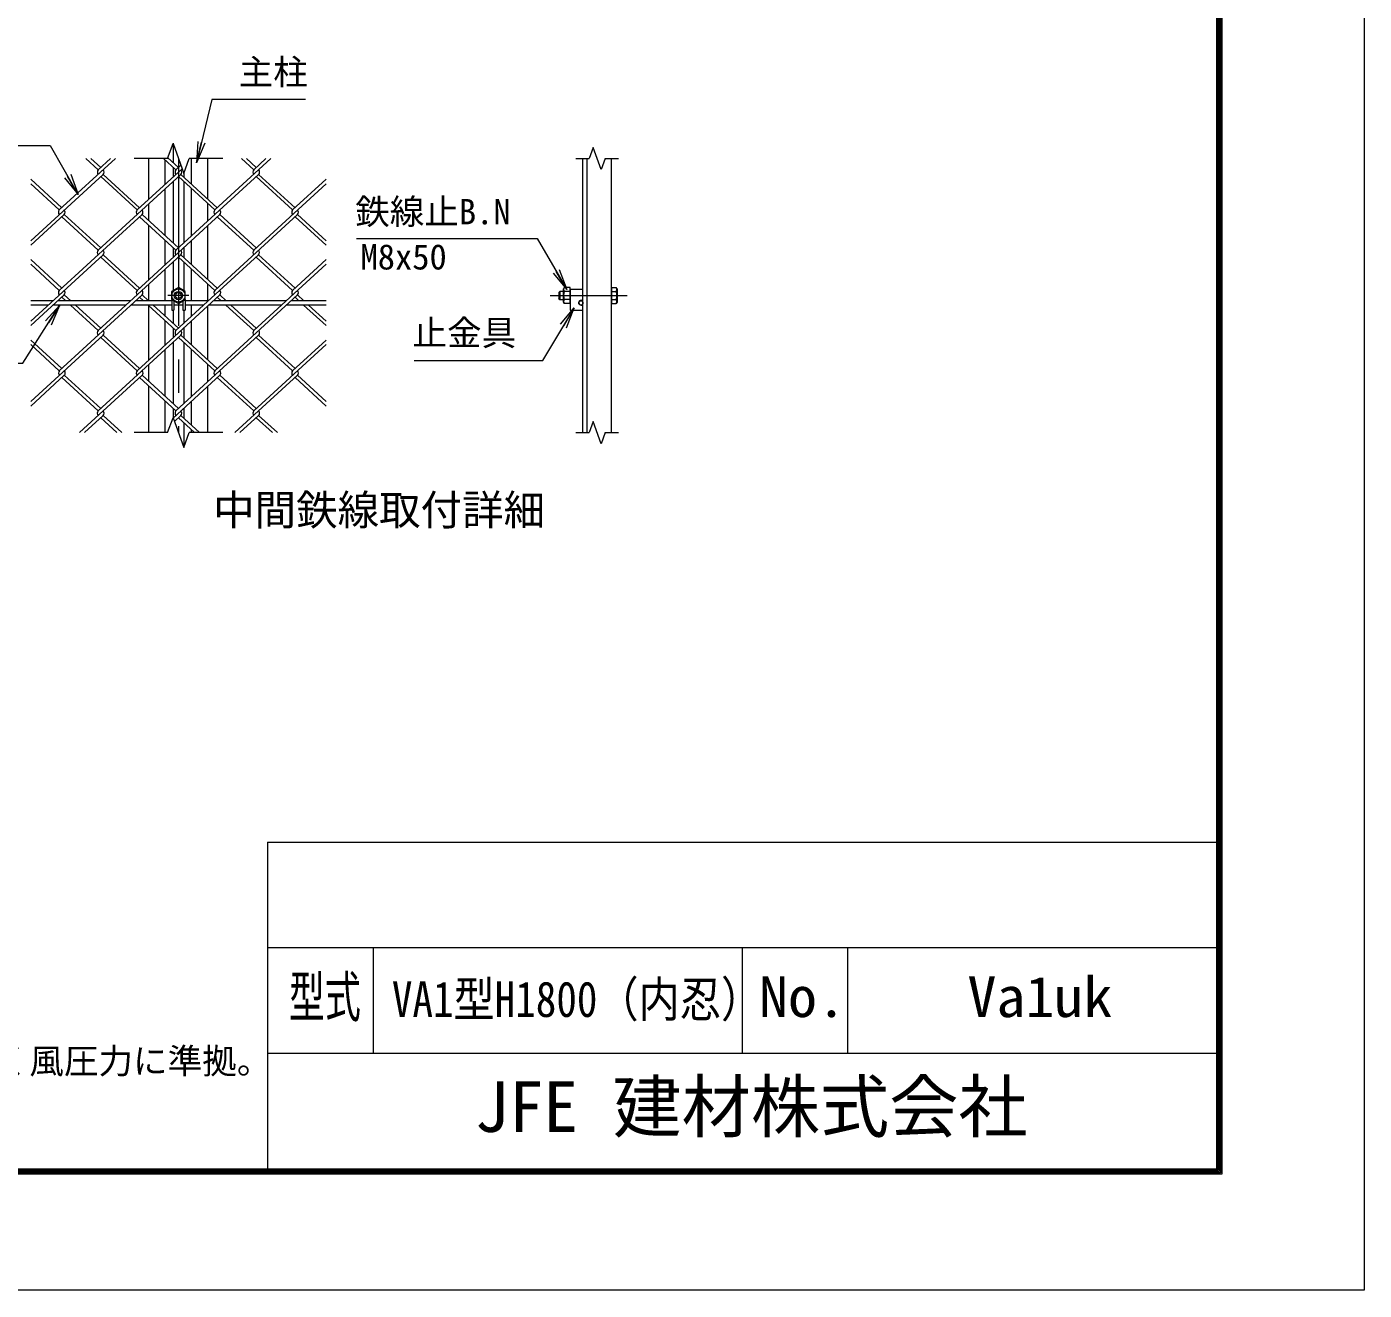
# Model space of a CAD drawing. Units: millimetres, scale not verified. Extents: x -4200 to 4200, y -2970 to 2970.
# Drawn here: x 1663 to 4200, y -2970 to -573 of the extents above; entities that cross this region are included whole.
import ezdxf
from ezdxf.enums import TextEntityAlignment as Align

# ---------------------------------------------------------------- set-up
doc = ezdxf.new("R2010")
doc.units = ezdxf.units.MM
doc.header["$LTSCALE"] = 10
doc.linetypes.add('USER1', pattern=[50.8, 31.75, -6.35, 6.35, -6.35])
for name, color, linetype, lineweight in [('0-0_D-STR1', 1, 'Continuous', 18), ('0-1_D-BMK', 2, 'USER1', 13), ('0-2_D-STR-DIM', 7, 'Continuous', 13), ('0-3_D-STR3', 3, 'Continuous', 13), ('0-7_D-STR-TXT', 7, 'Continuous', 13), ('0-8_0', 7, 'Continuous', 18), ('0-B_D-STR2', 7, 'Continuous', 13), ('0-C_D-TTL', 7, 'Continuous', 18)]:
    doc.layers.add(name, color=color, linetype=linetype, lineweight=lineweight)
doc.layers.add('0-A_D-TTL-TXT', color=7, linetype='Continuous')
doc.styles.add('ＭＳ ゴシック', font='')
doc.styles.get('ＭＳ ゴシック').set_extended_font_data('MS Gothic')

# ---------------------------------------------------------------- blocks, each defined once
blk = doc.blocks.new('_Open')
at = {"layer": '0-8_0'}
blk.add_line((-10, 1.667), (0, 0), dxfattribs=at)
blk.add_lwpolyline([(-10, -1.667), (0, 0), (-10, 0)], dxfattribs=at)

msp = doc.modelspace()

# ---------------------------------------------------------------- linework, layer by layer
at = {"layer": '0-0_D-STR1'}
for p, q in [((1941.12, -793.89), (1941.12, -830.72)), ((1895.12, -899.88), (1895.12, -822.8)), ((1926.12, -871.47), (1926.12, -825.65)), ((1976.12, -871.47), (1976.12, -822.8)), ((2007.12, -899.88), (2007.12, -822.8)), ((2718.43, -1342.8), (2718.43, -822.8)), ((2726.43, -1342.8), (2726.43, -822.8)), ((2772.43, -1342.8), (2772.43, -822.8)), ((1941.12, -839.4), (1941.12, -857.73)), ((1961.12, -851.7), (1961.12, -857.73)), ((1926.12, -969.45), (1926.12, -880.15)), ((1941.12, -866.41), (1941.12, -983.2)), ((1961.12, -866.41), (1961.12, -983.2)), ((1976.12, -969.45), (1976.12, -880.15)), ((1895.12, -941.05), (1895.12, -908.56)), ((2007.12, -941.05), (2007.12, -908.56)), ((1895.12, -1052.36), (1895.12, -949.73)), ((2007.12, -1052.36), (2007.12, -949.73)), ((1926.12, -1023.95), (1926.12, -978.13)), ((1976.12, -1023.95), (1976.12, -978.13)), ((1941.12, -991.88), (1941.12, -1010.2)), ((1961.12, -991.88), (1961.12, -1010.2)), ((1926.12, -1092.8), (1926.12, -1032.63)), ((1941.12, -1018.89), (1941.12, -1073.56)), ((1961.12, -1018.89), (1961.12, -1073.56)), ((1976.12, -1092.8), (1976.12, -1032.63)), ((1895.12, -1092.8), (1895.12, -1061.04)), ((2007.12, -1092.8), (2007.12, -1061.04)), ((1895.12, -1204.83), (1895.12, -1102.21)), ((1926.12, -1121.93), (1926.12, -1100.8)), ((1941.12, -1110.8), (1941.12, -1135.68)), ((1961.12, -1110.8), (1961.12, -1135.68)), ((1976.12, -1121.93), (1976.12, -1100.8)), ((2007.12, -1204.83), (2007.12, -1102.21)), ((1926.12, -1176.43), (1926.12, -1130.61)), ((1976.12, -1176.43), (1976.12, -1130.61)), ((1941.12, -1144.36), (1941.12, -1162.68)), ((1961.12, -1144.36), (1961.12, -1162.68)), ((1926.12, -1274.41), (1926.12, -1185.11)), ((1941.12, -1171.36), (1941.12, -1288.16)), ((1961.12, -1171.36), (1961.12, -1288.16)), ((1976.12, -1274.41), (1976.12, -1185.11)), ((1895.12, -1246), (1895.12, -1213.52)), ((2007.12, -1246), (2007.12, -1213.52)), ((1895.12, -1342.8), (1895.12, -1254.69)), ((2007.12, -1342.8), (2007.12, -1254.69)), ((1926.12, -1342.8), (1926.12, -1283.09)), ((1976.12, -1328.91), (1976.12, -1283.09)), ((1941.12, -1296.84), (1941.12, -1315.32)), ((1961.12, -1296.84), (1961.12, -1315.16)), ((1961.12, -1323.84), (1961.12, -1370.27)), ((1976.12, -1342.8), (1976.12, -1337.59))]:
    msp.add_line(p, q, dxfattribs=at)
at = {"layer": '0-1_D-BMK'}
for p, q in [((1951.12, -822.8), (1951.12, -1342.8)), ((1971.12, -1082.8), (1931.12, -1082.8)), ((2656.44, -1082.8), (2802.43, -1082.8))]:
    msp.add_line(p, q, dxfattribs=at)
at = {"layer": '0-2_D-STR-DIM'}
for p, q in [((1930.6, -822.8), (1867.12, -822.8)), ((2035.12, -822.8), (1971.64, -822.8)), ((2704.93, -822.8), (2730.04, -822.8)), ((2760.82, -822.8), (2785.93, -822.8)), ((1930.6, -1342.8), (1867.12, -1342.8)), ((2035.12, -1342.8), (1971.64, -1342.8)), ((2704.93, -1342.8), (2730.04, -1342.8)), ((2760.82, -1342.8), (2785.93, -1342.8))]:
    msp.add_line(p, q, dxfattribs=at)
for points in [[(1930.6, -822.8), (1940.86, -794.61), (1961.38, -850.99), (1971.64, -822.8)], [(2760.82, -822.8), (2753.13, -843.94), (2737.74, -801.65), (2730.04, -822.8)], [(1930.6, -1342.8), (1940.86, -1314.61), (1961.38, -1370.99), (1971.64, -1342.8)], [(2760.82, -1342.8), (2753.13, -1363.94), (2737.74, -1321.65), (2730.04, -1342.8)]]:
    msp.add_lwpolyline(points, dxfattribs=at)
at = {"layer": '0-3_D-STR3'}
for p, q in [((1951.12, -1067.79), (1938.12, -1075.29)), ((1938.12, -1075.29), (1938.12, -1090.3)), ((1938.12, -1090.3), (1951.12, -1097.81)), ((1938.62, -1090.59), (1938.62, -1110.8)), ((1964.12, -1075.29), (1951.12, -1067.79)), ((1951.12, -1097.81), (1964.12, -1090.3)), ((1963.62, -1090.59), (1963.62, -1110.8)), ((1964.12, -1090.3), (1964.12, -1075.29)), ((2674.83, -1074.8), (2672.43, -1077.2)), ((2672.43, -1077.2), (2672.43, -1088.4)), ((2681.43, -1074.8), (2674.83, -1074.8)), ((2681.43, -1090.8), (2674.83, -1090.8)), ((2681.43, -1095.3), (2681.43, -1070.3)), ((2694.43, -1075.29), (2682.88, -1075.29)), ((2694.43, -1090.3), (2682.88, -1090.3)), ((2694.43, -1097.81), (2694.43, -1067.79)), ((2694.43, -1070.8), (2718.43, -1070.8)), ((2772.43, -1067.79), (2772.43, -1097.81)), ((2772.43, -1067.79), (2781.64, -1067.79)), ((2772.43, -1075.29), (2781.64, -1075.29)), ((2772.43, -1090.3), (2781.64, -1090.3)), ((2783.03, -1070.2), (2781.64, -1067.79)), ((2783.03, -1070.2), (2783.03, -1095.4)), ((1713.01, -1092.8), (1671.12, -1092.8)), ((1704.28, -1100.8), (1671.12, -1100.8)), ((1851.73, -1100.8), (1713.75, -1100.8)), ((1860.46, -1092.8), (1722.48, -1092.8)), ((1938.62, -1100.8), (1861.2, -1100.8)), ((1938.62, -1092.8), (1869.93, -1092.8)), ((1938.62, -1110.8), (1942.62, -1110.8)), ((1942.62, -1092.9), (1942.62, -1110.8)), ((1959.62, -1100.8), (1942.62, -1100.8)), ((1959.62, -1092.9), (1959.62, -1110.8)), ((1959.62, -1110.8), (1963.62, -1110.8)), ((2007.92, -1092.8), (1963.62, -1092.8)), ((1999.19, -1100.8), (1963.62, -1100.8)), ((2146.64, -1100.8), (2008.66, -1100.8)), ((2155.37, -1092.8), (2017.39, -1092.8)), ((2231.12, -1100.8), (2156.12, -1100.8)), ((2231.12, -1092.8), (2164.85, -1092.8)), ((2714.93, -1091.8), (2718.43, -1091.8)), ((2714.93, -1100.8), (2718.43, -1100.8)), ((2772.43, -1097.81), (2781.64, -1097.81)), ((2783.03, -1095.4), (2781.64, -1097.81))]:
    msp.add_line(p, q, dxfattribs=at)
for points in [[(2674.83, -1074.8), (2674.83, -1090.8), (2672.43, -1088.4)], [(2694.43, -1067.79), (2682.88, -1067.79), (2681.43, -1070.3)], [(2694.43, -1070.8), (2694.43, -1110.8), (2718.43, -1110.8)], [(2694.43, -1097.81), (2682.88, -1097.81), (2681.43, -1095.3)]]:
    msp.add_lwpolyline(points, dxfattribs=at)
for centre, radius in [((1951.12, -1082.8), 12.5), ((1951.12, -1082.8), 8), ((1951.12, -1082.8), 5.6), ((2714.43, -1096.8), 4)]:
    msp.add_circle(centre, radius, dxfattribs=at)
for centre, radius, start, end in [((2688.37, -1071.54), 6.64, 145.61586, 214.38414), ((2706.56, -1082.8), 24.84, 162.4121, 197.5879), ((2688.37, -1094.06), 6.64, 145.61584, 214.38415), ((2776.16, -1071.54), 6.64, 325.61585, 34.38415), ((2757.96, -1082.8), 24.84, 342.4121, 17.5879), ((2776.16, -1094.06), 6.64, 325.61585, 34.38415), ((2714.93, -1096.3), 4.5, 90, 270)]:
    msp.add_arc(centre, radius, start, end, dxfattribs=at)
at = {"layer": '0-7_D-STR-TXT'}
for points in [[(2191.83, -710.92), (2014.52, -710.92), (1985.72, -828.96)], [(1402.58, -798.19), (1708.07, -798.19), (1759.76, -889.13)], [(2288.59, -974.87), (2631.39, -974.87), (2687, -1069.77)], [(1475.3, -1210.77), (1656.18, -1210.77), (1725.08, -1102.48)], [(2398.29, -1206.11), (2642.11, -1206.11), (2700.98, -1107.91)]]:
    msp.add_lwpolyline(points, dxfattribs=at)
at = {"layer": '0-B_D-STR2'}
for p, q in [((1831.78, -822.8), (1725.2, -920.46)), ((1798.93, -844.22), (1775.55, -822.8)), ((1803.67, -839.88), (1785.02, -822.8)), ((1822.55, -822.8), (1799.05, -844.33)), ((1946.39, -844.22), (1923.01, -822.8)), ((1951.12, -839.88), (1931.07, -821.51)), ((1955.79, -835.61), (1946.39, -844.22)), ((2126.7, -822.8), (2020.11, -920.46)), ((2093.84, -844.22), (2070.46, -822.8)), ((2098.58, -839.88), (2079.93, -822.8)), ((2117.22, -822.8), (2093.84, -844.22)), ((1808.4, -852.9), (1671.12, -978.7)), ((1729.94, -916.12), (1671.12, -862.23)), ((1955.86, -852.9), (1798.93, -996.7)), ((1872.66, -920.46), (1803.67, -857.24)), ((1877.39, -916.12), (1808.4, -852.9)), ((1958.15, -842.12), (1872.66, -920.46)), ((2103.31, -852.9), (1946.39, -996.7)), ((2020.11, -920.46), (1951.12, -857.24)), ((2024.85, -916.12), (1955.86, -852.9)), ((2167.57, -920.46), (2098.58, -857.24)), ((2172.31, -916.12), (2103.31, -852.9)), ((2231.12, -862.23), (2167.57, -920.46)), ((1725.2, -920.46), (1671.12, -870.91)), ((2231.12, -870.91), (2093.84, -996.7)), ((1734.68, -929.14), (1671.12, -987.38)), ((1882.13, -929.14), (1725.2, -1072.94)), ((1798.93, -996.7), (1729.94, -933.48)), ((1803.67, -992.36), (1734.68, -929.14)), ((2029.59, -929.14), (1872.66, -1072.94)), ((1946.39, -996.7), (1877.39, -933.48)), ((1951.12, -992.36), (1882.13, -929.14)), ((2177.04, -929.14), (2020.11, -1072.94)), ((2093.84, -996.7), (2025.26, -933.86)), ((2098.58, -992.36), (2029.59, -929.14)), ((2231.12, -987.38), (2172.31, -933.48)), ((2231.12, -978.7), (2177.04, -929.14)), ((1808.4, -1005.38), (1671.12, -1131.18)), ((1729.94, -1068.6), (1671.12, -1014.7)), ((1955.86, -1005.38), (1798.93, -1149.18)), ((1872.66, -1072.94), (1803.67, -1009.72)), ((1877.39, -1068.6), (1808.4, -1005.38)), ((2103.31, -1005.38), (1946.39, -1149.18)), ((2020.11, -1072.94), (1951.12, -1009.72)), ((2024.85, -1068.6), (1955.86, -1005.38)), ((2167.57, -1072.94), (2098.58, -1009.72)), ((2172.31, -1068.6), (2103.31, -1005.38)), ((2231.12, -1014.7), (2167.57, -1072.94)), ((1725.2, -1072.94), (1671.12, -1023.39)), ((2231.12, -1023.39), (2093.84, -1149.18)), ((1734.68, -1081.62), (1671.12, -1139.86)), ((1882.13, -1081.62), (1725.2, -1225.42)), ((1737.4, -1092.8), (1729.94, -1085.96)), ((1746.87, -1092.8), (1734.68, -1081.62)), ((2029.59, -1081.62), (1872.66, -1225.42)), ((1884.86, -1092.8), (1877.39, -1085.96)), ((1894.33, -1092.8), (1882.13, -1081.62)), ((2177.04, -1081.62), (2020.11, -1225.42)), ((2032.31, -1092.8), (2024.85, -1085.96)), ((2041.78, -1092.8), (2029.59, -1081.62)), ((2179.77, -1092.8), (2172.31, -1085.96)), ((2189.24, -1092.8), (2177.04, -1081.62)), ((1798.93, -1149.18), (1746.13, -1100.8)), ((1803.67, -1144.84), (1755.6, -1100.8)), ((1946.39, -1149.18), (1893.59, -1100.8)), ((1951.12, -1144.84), (1903.06, -1100.8)), ((2093.84, -1149.18), (2041.04, -1100.8)), ((2098.58, -1144.84), (2050.51, -1100.8)), ((2231.12, -1139.86), (2188.5, -1100.8)), ((2231.12, -1131.18), (2197.97, -1100.8)), ((1808.4, -1157.86), (1671.12, -1283.66)), ((1955.86, -1157.86), (1798.93, -1301.66)), ((1872.66, -1225.42), (1803.67, -1162.2)), ((1877.39, -1221.08), (1808.4, -1157.86)), ((2103.31, -1157.86), (1946.39, -1301.66)), ((2020.11, -1225.42), (1951.12, -1162.2)), ((2024.85, -1221.08), (1955.86, -1157.86)), ((2167.57, -1225.42), (2098.58, -1162.2)), ((2172.31, -1221.08), (2103.31, -1157.86)), ((1729.94, -1221.08), (1671.12, -1167.18)), ((1725.2, -1225.42), (1671.12, -1175.86)), ((2231.12, -1175.86), (2093.84, -1301.66)), ((2231.12, -1167.18), (2167.57, -1225.42)), ((1734.68, -1234.1), (1671.12, -1292.34)), ((1798.93, -1301.66), (1729.94, -1238.44)), ((1803.67, -1297.32), (1734.68, -1234.1)), ((1882.13, -1234.1), (1763.51, -1342.8)), ((1946.39, -1301.66), (1877.39, -1238.44)), ((1951.12, -1297.32), (1882.13, -1234.1)), ((2029.59, -1234.1), (1941.08, -1315.2)), ((2093.84, -1301.66), (2024.85, -1238.44)), ((2098.58, -1297.32), (2029.59, -1234.1)), ((2177.04, -1234.1), (2058.42, -1342.8)), ((2231.12, -1292.34), (2172.31, -1238.44)), ((2231.12, -1283.66), (2177.04, -1234.1)), ((1808.4, -1310.34), (1772.98, -1342.8)), ((1834.35, -1342.8), (1803.67, -1314.68)), ((1843.82, -1342.8), (1808.4, -1310.34)), ((1955.86, -1310.34), (1943.45, -1321.71)), ((1981.81, -1342.8), (1951.12, -1314.68)), ((1991.28, -1342.8), (1955.86, -1310.34)), ((2103.31, -1310.34), (2067.89, -1342.8)), ((2129.26, -1342.8), (2098.58, -1314.68)), ((2138.74, -1342.8), (2103.31, -1310.34))]:
    msp.add_line(p, q, dxfattribs=at)
for centre, start, end in [((1803.77, -848.68), 137.5, 222.5), ((1803.77, -848.68), 317.5, 42.5), ((1951.23, -848.68), 137.5, 222.5), ((1951.23, -848.68), 317.5, 42.5), ((2098.68, -848.68), 137.5, 222.5), ((2098.68, -848.68), 317.5, 42.5), ((1729.94, -924.8), 137.5, 222.5), ((1729.94, -924.8), 317.5, 42.5), ((1877.39, -924.8), 137.5, 222.5), ((1877.39, -924.8), 317.5, 42.5), ((2024.85, -924.8), 137.5, 222.5), ((2024.85, -924.8), 317.5, 42.5), ((2172.41, -924.92), 137.5, 222.5), ((2172.41, -924.92), 317.5, 42.5), ((1803.66, -1001.05), 137.5, 222.5), ((1803.66, -1001.05), 317.5, 42.5), ((1951.11, -1001.05), 137.5, 222.5), ((1951.11, -1001.05), 317.5, 42.5), ((2098.57, -1001.05), 137.5, 222.5), ((2098.57, -1001.05), 317.5, 42.5), ((1729.94, -1077.28), 137.5, 222.5), ((1729.94, -1077.28), 317.5, 42.5), ((1877.39, -1077.28), 137.5, 222.5), ((1877.39, -1077.28), 317.5, 42.5), ((2024.85, -1077.28), 137.5, 222.5), ((2024.85, -1077.28), 317.5, 42.5), ((2172.41, -1077.4), 137.5, 222.5), ((2172.41, -1077.4), 317.5, 42.5), ((1803.66, -1153.53), 137.5, 222.5), ((1803.66, -1153.53), 317.5, 42.5), ((1951.24, -1153.63), 137.5, 222.5), ((1951.24, -1153.63), 317.5, 42.5), ((2098.7, -1153.63), 137.5, 222.5), ((2098.7, -1153.63), 317.5, 42.5), ((1730.06, -1229.87), 137.5, 222.5), ((1730.06, -1229.87), 317.5, 42.5), ((1877.51, -1229.87), 137.5, 222.5), ((1877.51, -1229.87), 317.5, 42.5), ((2024.97, -1229.87), 137.5, 222.5), ((2024.97, -1229.87), 317.5, 42.5), ((2172.53, -1229.99), 137.5, 222.5), ((2172.53, -1229.99), 317.5, 42.5), ((1803.66, -1306.01), 137.5, 222.5), ((1803.66, -1306.01), 317.5, 42.5), ((1951.24, -1306.11), 137.5, 222.5), ((1951.24, -1306.11), 317.5, 42.5), ((2098.7, -1306.11), 137.5, 222.5), ((2098.7, -1306.11), 317.5, 42.5)]:
    msp.add_arc(centre, 6.42, start, end, dxfattribs=at)
at = {"layer": '0-C_D-TTL'}
for p, q in [((2120.32, -2119.77), (2120.32, -2739.77)), ((2120.32, -2119.77), (3920.32, -2119.77)), ((2120.32, -2319.77), (3920.32, -2319.77)), ((2320.32, -2319.77), (2320.32, -2519.77)), ((3020.32, -2319.77), (3020.32, -2519.77)), ((3220.32, -2319.77), (3220.32, -2519.77)), ((2120.32, -2519.77), (3920.32, -2519.77))]:
    msp.add_line(p, q, dxfattribs=at)
at = {"layer": '0-C_D-TTL', "color": 2}
msp.add_lwpolyline([(-4199.68, 2970.23), (4200.32, 2970.23), (4200.32, -2969.77), (-4199.68, -2969.77)], close=True, dxfattribs=at)
at = {"layer": '0-C_D-TTL'}
for points in [[(-3929.68, 2750.23), (3930.32, 2750.23), (3930.32, -2749.77), (-3929.68, -2749.77)], [(-3927.18, 2747.73), (3927.82, 2747.73), (3927.82, -2747.27), (-3927.18, -2747.27)], [(-3924.68, 2745.23), (3925.32, 2745.23), (3925.32, -2744.77), (-3924.68, -2744.77)], [(-3922.18, 2742.73), (3922.82, 2742.73), (3922.82, -2742.27), (-3922.18, -2742.27)], [(-3919.68, 2740.23), (3920.32, 2740.23), (3920.32, -2739.77), (-3919.68, -2739.77)]]:
    msp.add_lwpolyline(points, close=True, dxfattribs=at)

# ---------------------------------------------------------------- block references
at = {"layer": '0-7_D-STR-TXT', "xscale": 4, "yscale": 4}
for p, rotation in [((1985.24, -830.9), 256.28935), ((1760.74, -890.87), 299.61327), ((2688.01, -1071.49), 300.37182), ((1726.15, -1100.8), 57.53248), ((2702.01, -1106.2), 59.05204)]:
    msp.add_blockref('_Open', p, dxfattribs=dict(at, rotation=rotation))

# ---------------------------------------------------------------- texts
at = {"layer": '0-7_D-STR-TXT', "style": 'ＭＳ ゴシック'}
for s, p in [('主柱', (2065.44, -697.19)), ('鉄線止B.N', (2286.3, -962.03)), ('M8x50', (2296.49, -1047.8)), ('止金具', (2394.99, -1191.87))]:
    msp.add_text(s, height=48.09, dxfattribs=at).set_placement(p, align=Align.BOTTOM_LEFT)
at = {"layer": '0-A_D-TTL-TXT', "style": 'ＭＳ ゴシック'}
for s, height, p in [('中間鉄線取付詳細', 57.7, (2016.9, -1535.71)), ('（設計条件）風荷重：昭和57年改正 建築基準法・同施行令に基づく風圧力に準拠。', 48.09, (-332.13, -2573.38)), ('JFE 建材株式会社', 96.19, (2512.7, -2698.28))]:
    msp.add_text(s, height=height, dxfattribs=at).set_placement(p, align=Align.BOTTOM_LEFT)
for s, height, width, p in [('型式', 76.98, 0.65, (2160.59, -2474.58)), ('VA1型H1800（内忍）', 67.38, 0.85, (2356.02, -2471.48)), ('No.', 76.98, 1.05, (3052.32, -2474.58)), ('Va1uk', 76.98, 1.05, (3447.65, -2474.58))]:
    msp.add_text(s, height=height, dxfattribs=dict(at, width=width)).set_placement(p, align=Align.BOTTOM_LEFT)

doc.saveas('drawing.dxf')
